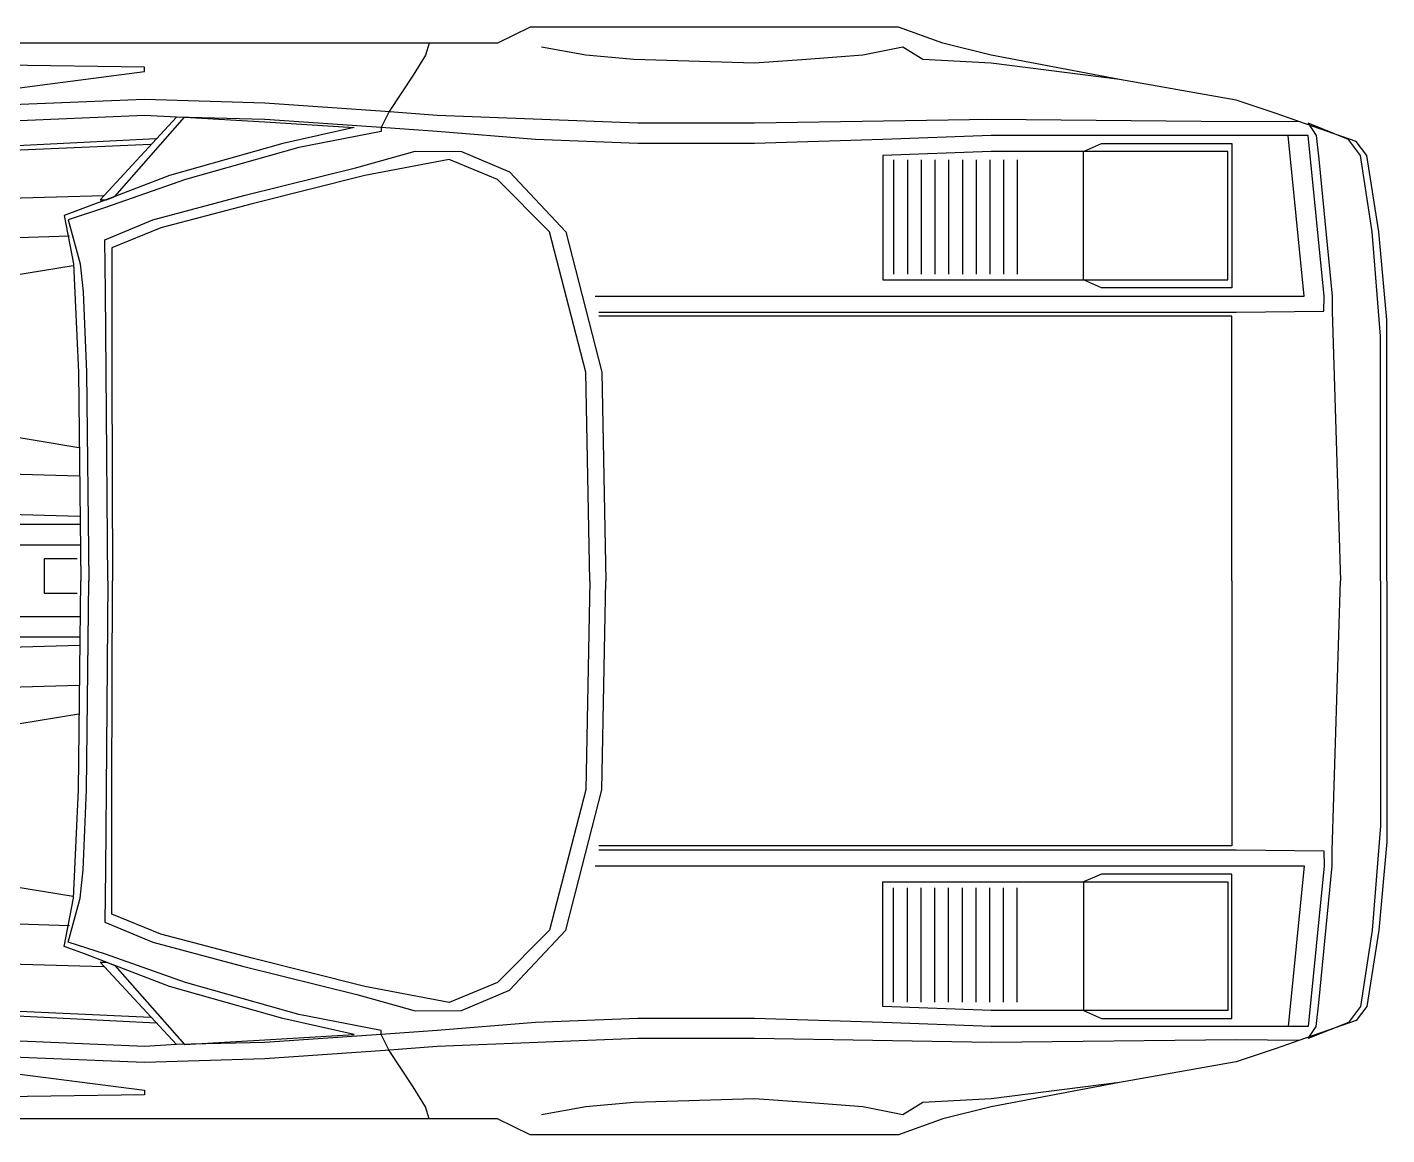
# Model space of a CAD drawing. Extents: x -2207 to 28703, y -11940 to 7083.
# Drawn here: x 9693 to 11145, y -486 to 697 of the extents above; entities that cross this region are included whole.
import ezdxf

# ---------------------------------------------------------------- set-up
doc = ezdxf.new("R2010")
doc.units = 0
doc.header["$MEASUREMENT"] = 0
doc.layers.add('2D', color=7, linetype='CONTINUOUS')
doc.layers.add('INSERT', color=7, linetype='CONTINUOUS')

# ---------------------------------------------------------------- blocks, each defined once
blk = doc.blocks.new('C-2CAR11')
at = {"layer": '2D', "color": 0, "linetype": 'BYBLOCK'}
for p, q in [((611, 583.1), (576.1, 566)), ((1004.2, 583.1), (611, 583.1)), ((1051.7, 566), (1004.2, 583.1)), ((499.3, 566), (-528.9, 566)), ((503.4, 566), (499.3, 553.1)), ((576.1, 566), (499.3, 566)), ((1103, 553.1), (1051.7, 566)), ((499.3, 553.1), (486.4, 531.7)), ((670.5, 553.1), (623.3, 561.6)), ((721.8, 548.7), (670.5, 553.1)), ((966.1, 553.1), (906, 548.7)), ((1008.9, 561.6), (966.1, 553.1)), ((1030.3, 548.7), (1008.9, 561.6)), ((1240.2, 527.3), (1103, 553.1)), ((199.4, 540.2), (49.6, 542.6)), ((199.4, 535.6), (199.4, 540.2)), ((850.5, 544.6), (721.8, 548.7)), ((906, 548.7), (850.5, 544.6)), ((1103, 544.6), (1030.3, 548.7)), ((1240.2, 527.3), (1103, 544.6)), ((49.6, 516.2), (199.4, 535.6)), ((199.4, 535.6), (199.4, 535.6)), ((486.4, 531.7), (460.6, 493)), ((1364.5, 505.1), (1240.2, 527.3)), ((199.4, 505.9), (49.6, 499.8)), ((327.8, 501.8), (199.4, 505.9)), ((456.2, 493), (327.8, 501.8)), ((1407.3, 491), (1364.5, 505.1)), ((199.4, 488.9), (49.6, 482.5)), ((233.7, 486.9), (152.2, 398.9)), ((168, 402.4), (242.2, 486.9)), ((233.7, 486.9), (199.4, 488.9)), ((327.8, 484.5), (233.7, 486.9)), ((242.2, 486.9), (327.8, 481.9)), ((452.1, 476), (327.8, 484.5)), ((327.8, 481.9), (423.4, 476)), ((460.6, 493), (452.1, 476)), ((511.9, 488.9), (456.2, 493)), ((726.2, 480.4), (511.9, 488.9)), ((850.5, 480.4), (726.2, 480.4)), ((1103, 484.5), (850.5, 480.4)), ((1364.5, 481.9), (1103, 484.5)), ((1431.6, 482.5), (1364.5, 481.9)), ((1431.6, 482.5), (1407.3, 491)), ((1492.9, 461.1), (1431.6, 482.5)), ((1484.4, 463.1), (1441.6, 480.4)), ((1441.6, 480.4), (1450.1, 467.5)), ((423.4, 476), (347.1, 459)), ((452.1, 471.6), (364.1, 454.6)), ((452.1, 476), (452.1, 471.6)), ((511.9, 471.6), (452.1, 476)), ((452.1, 471.6), (452.1, 471.6)), ((616.9, 463.1), (511.9, 471.6)), ((1103, 467.5), (987.5, 463.1)), ((1441.6, 467.5), (1103, 467.5)), ((1437.2, 296), (1420.2, 467.5)), ((1458.6, 296), (1441.6, 467.5)), ((1450.1, 467.5), (1453, 442)), ((206.4, 457.9), (-246.3, 437.6)), ((212, 464), (-117.6, 447.3)), ((206.4, 457.9), (206.4, 457.9)), ((206.4, 457.9), (206.4, 457.9)), ((347.1, 459), (226.1, 424.7)), ((364.1, 454.6), (243.1, 420.3)), ((426.3, 433.2), (488.5, 450.8)), ((488.5, 450.8), (537.7, 450.2)), ((537.7, 450.2), (589, 428.8)), ((726.2, 459), (616.9, 463.1)), ((850.5, 459), (726.2, 459)), ((987.5, 463.1), (850.5, 459)), ((1103, 450.2), (987.5, 446.1)), ((1355.7, 450.2), (1103, 450.2)), ((1201.8, 450.2), (1220.8, 459)), ((1201.8, 313.3), (1201.8, 450.2)), ((1220.8, 459), (1360.1, 459)), ((1355.7, 313.3), (1355.7, 450.2)), ((1360.1, 459), (1360.1, 304.8)), ((1497.3, 446.1), (1484.4, 463.1)), ((1504.1, 446.1), (1492.9, 461.1)), ((524.8, 441.7), (434.8, 424.7)), ((576.1, 420.3), (524.8, 441.7)), ((987.5, 446.1), (987.5, 313.3)), ((999.1, 441.5), (999.1, 319.5)), ((1013.7, 441.5), (1013.7, 319.5)), ((1028.4, 441.5), (1028.4, 319.5)), ((1043.1, 441.5), (1043.1, 319.5)), ((1057.7, 441.5), (1057.7, 319.5)), ((1072.4, 441.5), (1072.4, 319.5)), ((1087, 441.5), (1087, 319.5)), ((1101.7, 441.5), (1101.7, 319.5)), ((1116.4, 441.5), (1116.4, 319.5)), ((1131, 441.5), (1131, 319.5)), ((1453, 442), (1467.1, 296)), ((1509.9, 364.6), (1497.3, 446.1)), ((1517, 364.6), (1504.1, 446.1)), ((226.1, 424.7), (168, 402.4)), ((305.5, 403.3), (426.3, 433.2)), ((434.8, 424.7), (314.3, 394.5)), ((589, 428.8), (649.1, 364.6)), ((243.1, 420.3), (158, 390.4)), ((631.8, 364.6), (576.1, 420.3)), ((-95.9, 396.3), (155.7, 403.3)), ((168, 402.4), (136.6, 390.4)), ((152.2, 398.9), (158.9, 398.9)), ((158.9, 398.9), (168, 402.4)), ((208.5, 377.5), (305.5, 403.3)), ((314.3, 394.5), (217, 369)), ((136.6, 390.4), (113.8, 381.9)), ((113.8, 381.9), (123.7, 330.3)), ((158, 390.4), (117.9, 377.5)), ((117.9, 377.5), (130.8, 330.3)), ((157.2, 356.1), (208.5, 377.5)), ((217, 369), (164.5, 347.6)), ((670.5, 214.8), (631.8, 364.6)), ((649.1, 364.6), (687.5, 214.8)), ((1518.7, 253.2), (1509.9, 364.6)), ((1525.5, 270.5), (1517, 364.6)), ((119.3, 359.9), (-124, 352.6)), ((158, 300.4), (157.2, 356.1)), ((164.5, 347.6), (164.5, 214.8)), ((-49.2, 300.4), (123.4, 328.6)), ((123.7, 330.3), (129, 214.8)), ((130.8, 330.3), (134, 300.4)), ((987.5, 313.3), (1355.7, 313.3)), ((1220.8, 304.8), (1201.8, 313.3)), ((1360.1, 304.8), (1220.8, 304.8)), ((134, 300.4), (137.5, 214.8)), ((158.6, 214.8), (158, 300.4)), ((680.5, 296), (1437.2, 296)), ((1458.3, 279.9), (1458.6, 296)), ((1467.1, 296), (1467.1, 279.9)), ((684.6, 279), (1364.5, 279)), ((1364.5, 279), (1458.3, 279.9)), ((1467.1, 279.9), (1475.9, -8)), ((1360.1, 274.6), (684.6, 274.6)), ((1360.1, -8), (1360.1, 274.6)), ((1525.5, -7.9), (1525.5, 270.5)), ((1518.7, -8), (1518.7, 253.2)), ((1518.7, 253.2), (1518.7, 253.2)), ((129, 214.8), (131.4, -8)), ((137.5, 214.8), (140.2, -8)), ((160.4, -8), (158.6, 214.8)), ((164.5, 214.8), (165.4, -8)), ((674.9, -8), (670.5, 214.8)), ((687.5, 214.8), (691.9, -8)), ((129.6, 134.2), (-49.2, 163.5)), ((129.9, 103.7), (-124, 111)), ((130.5, 60.9), (-95.9, 67.3)), ((130.5, 52.1), (-246.3, 52.1)), ((130.5, 30.3), (-246.3, 30.3)), ((127.5, 15.5), (92.5, 15.5)), ((92.5, 15.5), (92.5, -21.2)), ((129, -230.8), (131.4, -8)), ((137.5, -230.8), (140.2, -8)), ((160.4, -8), (158.6, -230.8)), ((164.5, -230.8), (165.4, -8)), ((674.9, -8), (670.5, -230.8)), ((687.5, -230.8), (691.9, -8)), ((1360.1, -8), (1360.1, -290.6)), ((1467.1, -295.9), (1475.9, -8)), ((1518.7, -8), (1518.7, -269.2)), ((1525.5, -8.2), (1525.5, -286.5)), ((92.5, -21.2), (127.5, -21.2)), ((130.5, -46.4), (-246.3, -46.4)), ((130.5, -68.1), (-246.3, -68.1)), ((130.5, -76.9), (-95.9, -83.4)), ((129.9, -119.7), (-124, -127)), ((129.6, -150.2), (-49.2, -179.5)), ((123.7, -346.4), (129, -230.8)), ((134, -316.4), (137.5, -230.8)), ((158.6, -230.8), (158, -316.4)), ((164.5, -363.6), (164.5, -230.8)), ((670.5, -230.8), (631.8, -380.7)), ((649.1, -380.7), (687.5, -230.8)), ((1518.7, -269.2), (1509.9, -380.7)), ((1518.7, -269.2), (1518.7, -269.2)), ((1525.5, -286.5), (1517, -380.7)), ((1360.1, -290.6), (684.6, -290.6)), ((684.6, -295), (1364.5, -295)), ((1364.5, -295), (1458.3, -295.9)), ((1458.3, -295.9), (1458.6, -312)), ((1467.1, -312), (1467.1, -295.9)), ((-49.2, -316.4), (123.4, -344.6)), ((130.8, -346.4), (134, -316.4)), ((158, -316.4), (157.2, -372.2)), ((680.5, -312), (1437.2, -312)), ((1437.2, -312), (1420.2, -483.6)), ((1458.6, -312), (1441.6, -483.6)), ((1453, -458.1), (1467.1, -312)), ((987.5, -329.3), (1355.7, -329.3)), ((987.5, -462.2), (987.5, -329.3)), ((1220.8, -320.8), (1201.8, -329.3)), ((1201.8, -329.3), (1201.8, -466.3)), ((1360.1, -320.8), (1220.8, -320.8)), ((1355.7, -329.3), (1355.7, -466.3)), ((1360.1, -475.1), (1360.1, -320.8)), ((113.8, -398), (123.7, -346.4)), ((117.9, -393.6), (130.8, -346.4)), ((999.1, -457.6), (999.1, -335.5)), ((1013.7, -457.6), (1013.7, -335.5)), ((1028.4, -457.6), (1028.4, -335.5)), ((1043.1, -457.6), (1043.1, -335.5)), ((1057.7, -457.6), (1057.7, -335.5)), ((1072.4, -457.6), (1072.4, -335.5)), ((1087, -457.6), (1087, -335.5)), ((1101.7, -457.6), (1101.7, -335.5)), ((1116.4, -457.6), (1116.4, -335.5)), ((1131, -457.6), (1131, -335.5)), ((119.3, -376), (-124, -368.6)), ((157.2, -372.2), (208.5, -393.6)), ((217, -385.1), (164.5, -363.6)), ((314.3, -410.6), (217, -385.1)), ((631.8, -380.7), (576.1, -436.4)), ((589, -444.9), (649.1, -380.7)), ((1509.9, -380.7), (1497.3, -462.2)), ((1517, -380.7), (1504.1, -462.2)), ((136.6, -406.5), (113.8, -398)), ((158, -406.5), (117.9, -393.6)), ((208.5, -393.6), (305.5, -419.4)), ((-95.9, -412.3), (155.7, -419.4)), ((168, -418.5), (136.6, -406.5)), ((233.7, -502.9), (152.2, -415)), ((152.2, -415), (158.9, -415)), ((243.1, -436.4), (158, -406.5)), ((158.9, -415), (168, -418.5)), ((168, -418.5), (242.2, -502.9)), ((226.1, -440.8), (168, -418.5)), ((305.5, -419.4), (426.3, -449.3)), ((434.8, -440.8), (314.3, -410.6)), ((347.1, -475.1), (226.1, -440.8)), ((364.1, -470.7), (243.1, -436.4)), ((426.3, -449.3), (488.5, -466.9)), ((524.8, -457.8), (434.8, -440.8)), ((576.1, -436.4), (524.8, -457.8)), ((537.7, -466.3), (589, -444.9)), ((206.4, -473.9), (-246.3, -453.7)), ((212, -480), (-117.6, -463.3)), ((1103, -466.3), (987.5, -462.2)), ((1450.1, -483.6), (1453, -458.1)), ((1497.3, -462.2), (1484.4, -479.2)), ((1504.1, -462.2), (1492.9, -477.1)), ((206.4, -473.9), (206.4, -473.9)), ((206.4, -473.9), (206.4, -473.9)), ((423.4, -492.1), (347.1, -475.1)), ((452.1, -487.7), (364.1, -470.7)), ((488.5, -466.9), (537.7, -466.3)), ((726.2, -475.1), (616.9, -479.2)), ((850.5, -475.1), (726.2, -475.1)), ((987.5, -479.2), (850.5, -475.1)), ((1355.7, -466.3), (1103, -466.3)), ((1201.8, -466.3), (1220.8, -475.1)), ((1220.8, -475.1), (1360.1, -475.1)), ((1492.9, -477.1), (1431.6, -498.5)), ((452.1, -492.1), (327.8, -500.6)), ((327.8, -497.9), (423.4, -492.1)), ((511.9, -487.7), (452.1, -492.1)), ((452.1, -492.1), (452.1, -487.7)), ((452.1, -487.7), (452.1, -487.7)), ((460.6, -509.1), (452.1, -492.1)), ((616.9, -479.2), (511.9, -487.7)), ((1103, -483.6), (987.5, -479.2)), ((1441.6, -483.6), (1103, -483.6)), ((1484.4, -479.2), (1441.6, -496.5)), ((1441.6, -496.5), (1450.1, -483.6)), ((199.4, -505), (49.6, -498.5)), ((233.7, -502.9), (199.4, -505)), ((327.8, -500.6), (233.7, -502.9)), ((242.2, -502.9), (327.8, -497.9)), ((511.9, -505), (456.2, -509.1)), ((726.2, -496.5), (511.9, -505)), ((850.5, -496.5), (726.2, -496.5)), ((1103, -500.6), (850.5, -496.5)), ((1364.5, -497.9), (1103, -500.6)), ((1431.6, -498.5), (1364.5, -497.9)), ((1407.3, -507), (1364.5, -521.1)), ((1431.6, -498.5), (1407.3, -507)), ((199.4, -522), (49.6, -515.8)), ((327.8, -517.9), (199.4, -522)), ((456.2, -509.1), (327.8, -517.9)), ((486.4, -547.8), (460.6, -509.1)), ((1364.5, -521.1), (1240.2, -543.4)), ((49.6, -532.2), (199.4, -551.6)), ((499.3, -569.2), (486.4, -547.8)), ((1240.2, -543.4), (1103, -569.2)), ((1240.2, -543.4), (1103, -560.7)), ((199.4, -556.3), (49.6, -558.6)), ((199.4, -551.6), (199.4, -556.3)), ((199.4, -551.6), (199.4, -551.6)), ((721.8, -564.8), (670.5, -569.2)), ((850.5, -560.7), (721.8, -564.8)), ((906, -564.8), (850.5, -560.7)), ((966.1, -569.2), (906, -564.8)), ((1030.3, -564.8), (1008.9, -577.7)), ((1103, -560.7), (1030.3, -564.8)), ((503.4, -582.1), (499.3, -569.2)), ((670.5, -569.2), (623.3, -577.7)), ((1008.9, -577.7), (966.1, -569.2)), ((1103, -569.2), (1051.7, -582.1)), ((499.3, -582.1), (-528.9, -582.1)), ((576.1, -582.1), (499.3, -582.1)), ((611, -599.1), (576.1, -582.1)), ((1051.7, -582.1), (1004.2, -599.1)), ((1004.2, -599.1), (611, -599.1))]:
    blk.add_line(p, q, dxfattribs=at)

msp = doc.modelspace()

# ---------------------------------------------------------------- block references
at = {"layer": 'INSERT'}
msp.add_blockref('C-2CAR11', (9619.1, 113.5), dxfattribs=at)

doc.saveas('drawing.dxf')
